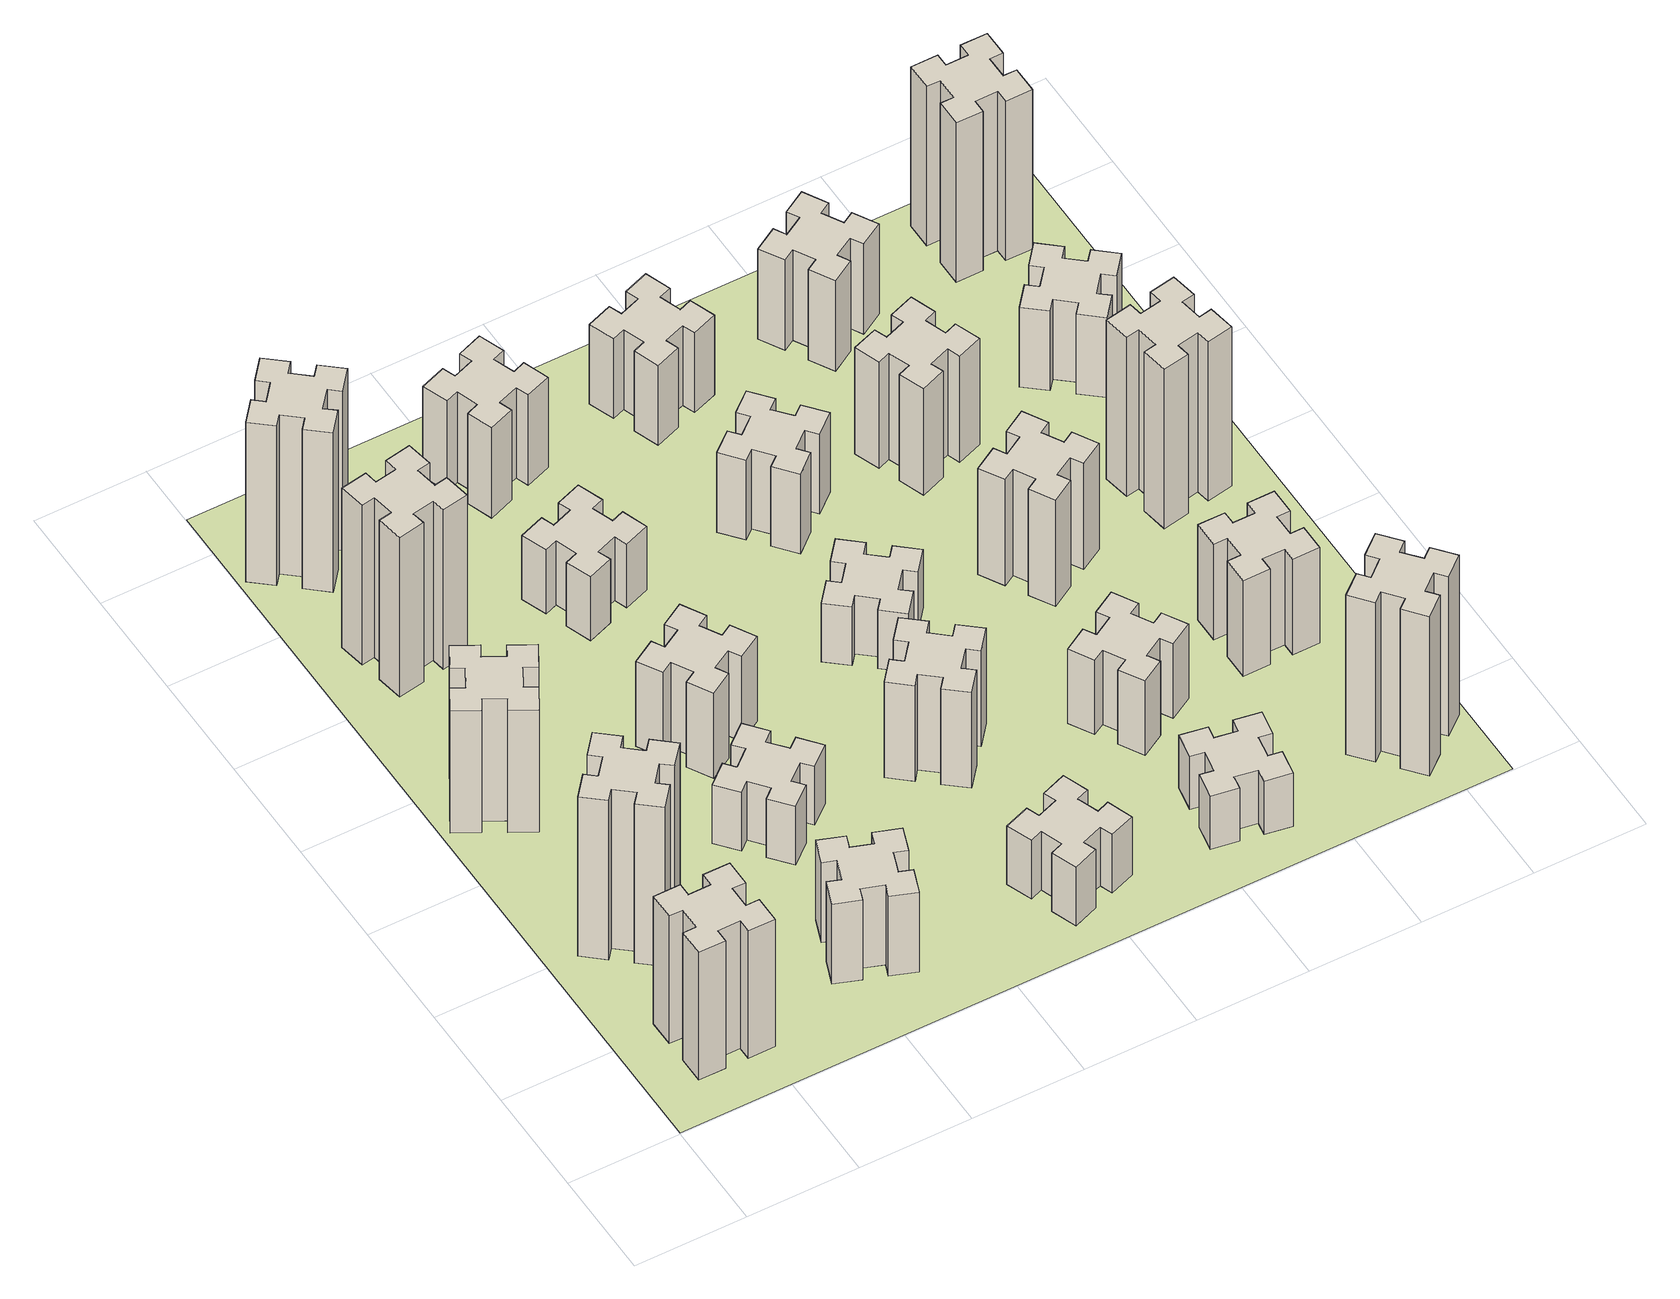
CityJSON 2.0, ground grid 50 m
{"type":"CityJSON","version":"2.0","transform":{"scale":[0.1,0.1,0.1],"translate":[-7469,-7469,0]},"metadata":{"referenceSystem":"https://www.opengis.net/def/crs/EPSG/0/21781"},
"CityObjects":{
"building1":{"type":"Building","attributes":{"class":"1000","function":"1000","usage":"1000","yearOfConstruction":2016,"roofType":"1000","measuredHeight":72,"storeysAboveGround":30,"storeysBelowGround":0},"geometry":[{"type":"Solid","lod":"1","boundaries":[[[[0,1,2,3,4,5,6,7,8,9,10,11,12,13,14,15,16,17,18,19]],[[17,16,20,21]],[[16,15,22,20]],[[15,14,23,22]],[[14,13,24,23]],[[13,12,25,24]],[[12,11,26,25]],[[11,10,27,26]],[[10,9,28,27]],[[9,8,29,28]],[[8,7,30,29]],[[7,6,31,30]],[[6,5,32,31]],[[5,4,33,32]],[[4,3,34,33]],[[3,2,35,34]],[[2,1,36,35]],[[1,0,37,36]],[[0,19,38,37]],[[19,18,39,38]],[[18,17,21,39]],[[24,25,26,27,28,29,30,31,32,33,34,35,36,37,38,39,21,20,22,23]]]]}]},
"building2":{"type":"Building","attributes":{"class":"1000","function":"1000","usage":"1000","yearOfConstruction":2016,"roofType":"1000","measuredHeight":90,"storeysAboveGround":30,"storeysBelowGround":0},"geometry":[{"type":"Solid","lod":"1","boundaries":[[[[40,41,42,43,44,45,46,47,48,49,50,51,52,53,54,55,56,57,58,59]],[[57,56,60,61]],[[56,55,62,60]],[[55,54,63,62]],[[54,53,64,63]],[[53,52,65,64]],[[52,51,66,65]],[[51,50,67,66]],[[50,49,68,67]],[[49,48,69,68]],[[48,47,70,69]],[[47,46,71,70]],[[46,45,72,71]],[[45,44,73,72]],[[44,43,74,73]],[[43,42,75,74]],[[42,41,76,75]],[[41,40,77,76]],[[40,59,78,77]],[[59,58,79,78]],[[58,57,61,79]],[[64,65,66,67,68,69,70,71,72,73,74,75,76,77,78,79,61,60,62,63]]]]}]},
"building3":{"type":"Building","attributes":{"class":"1000","function":"1000","usage":"1000","yearOfConstruction":2016,"roofType":"1000","measuredHeight":69,"storeysAboveGround":30,"storeysBelowGround":0},"geometry":[{"type":"Solid","lod":"1","boundaries":[[[[80,81,82,83,84,85,86,87,88,89,90,91,92,93,94,95,96,97,98,99]],[[97,96,100,101]],[[96,95,102,100]],[[95,94,103,102]],[[94,93,104,103]],[[93,92,105,104]],[[92,91,106,105]],[[91,90,107,106]],[[90,89,108,107]],[[89,88,109,108]],[[88,87,110,109]],[[87,86,111,110]],[[86,85,112,111]],[[85,84,113,112]],[[84,83,114,113]],[[83,82,115,114]],[[82,81,116,115]],[[81,80,117,116]],[[80,99,118,117]],[[99,98,119,118]],[[98,97,101,119]],[[104,105,106,107,108,109,110,111,112,113,114,115,116,117,118,119,101,100,102,103]]]]}]},
"building4":{"type":"Building","attributes":{"class":"1000","function":"1000","usage":"1000","yearOfConstruction":2016,"roofType":"1000","measuredHeight":90,"storeysAboveGround":30,"storeysBelowGround":0},"geometry":[{"type":"Solid","lod":"1","boundaries":[[[[120,121,122,123,124,125,126,127,128,129,130,131,132,133,134,135,136,137,138,139]],[[137,136,140,141]],[[136,135,142,140]],[[135,134,143,142]],[[134,133,144,143]],[[133,132,145,144]],[[132,131,146,145]],[[131,130,147,146]],[[130,129,148,147]],[[129,128,149,148]],[[128,127,150,149]],[[127,126,151,150]],[[126,125,152,151]],[[125,124,153,152]],[[124,123,154,153]],[[123,122,155,154]],[[122,121,156,155]],[[121,120,157,156]],[[120,139,158,157]],[[139,138,159,158]],[[138,137,141,159]],[[144,145,146,147,148,149,150,151,152,153,154,155,156,157,158,159,141,140,142,143]]]]}]},
"building5":{"type":"Building","attributes":{"class":"1000","function":"1000","usage":"1000","yearOfConstruction":2016,"roofType":"1000","measuredHeight":45,"storeysAboveGround":30,"storeysBelowGround":0},"geometry":[{"type":"Solid","lod":"1","boundaries":[[[[160,161,162,163,164,165,166,167,168,169,170,171,172,173,174,175,176,177,178,179]],[[177,176,180,181]],[[176,175,182,180]],[[175,174,183,182]],[[174,173,184,183]],[[173,172,185,184]],[[172,171,186,185]],[[171,170,187,186]],[[170,169,188,187]],[[169,168,189,188]],[[168,167,190,189]],[[167,166,191,190]],[[166,165,192,191]],[[165,164,193,192]],[[164,163,194,193]],[[163,162,195,194]],[[162,161,196,195]],[[161,160,197,196]],[[160,179,198,197]],[[179,178,199,198]],[[178,177,181,199]],[[184,185,186,187,188,189,190,191,192,193,194,195,196,197,198,199,181,180,182,183]]]]}]},
"building6":{"type":"Building","attributes":{"class":"1000","function":"1000","usage":"1000","yearOfConstruction":2016,"roofType":"1000","measuredHeight":90,"storeysAboveGround":30,"storeysBelowGround":0},"geometry":[{"type":"Solid","lod":"1","boundaries":[[[[200,201,202,203,204,205,206,207,208,209,210,211,212,213,214,215,216,217,218,219]],[[217,216,220,221]],[[216,215,222,220]],[[215,214,223,222]],[[214,213,224,223]],[[213,212,225,224]],[[212,211,226,225]],[[211,210,227,226]],[[210,209,228,227]],[[209,208,229,228]],[[208,207,230,229]],[[207,206,231,230]],[[206,205,232,231]],[[205,204,233,232]],[[204,203,234,233]],[[203,202,235,234]],[[202,201,236,235]],[[201,200,237,236]],[[200,219,238,237]],[[219,218,239,238]],[[218,217,221,239]],[[224,225,226,227,228,229,230,231,232,233,234,235,236,237,238,239,221,220,222,223]]]]}]},
"building7":{"type":"Building","attributes":{"class":"1000","function":"1000","usage":"1000","yearOfConstruction":2016,"roofType":"1000","measuredHeight":33,"storeysAboveGround":30,"storeysBelowGround":0},"geometry":[{"type":"Solid","lod":"1","boundaries":[[[[240,241,242,243,244,245,246,247,248,249,250,251,252,253,254,255,256,257,258,259]],[[257,256,260,261]],[[256,255,262,260]],[[255,254,263,262]],[[254,253,264,263]],[[253,252,265,264]],[[252,251,266,265]],[[251,250,267,266]],[[250,249,268,267]],[[249,248,269,268]],[[248,247,270,269]],[[247,246,271,270]],[[246,245,272,271]],[[245,244,273,272]],[[244,243,274,273]],[[243,242,275,274]],[[242,241,276,275]],[[241,240,277,276]],[[240,259,278,277]],[[259,258,279,278]],[[258,257,261,279]],[[264,265,266,267,268,269,270,271,272,273,274,275,276,277,278,279,261,260,262,263]]]]}]},
"building8":{"type":"Building","attributes":{"class":"1000","function":"1000","usage":"1000","yearOfConstruction":2016,"roofType":"1000","measuredHeight":48,"storeysAboveGround":30,"storeysBelowGround":0},"geometry":[{"type":"Solid","lod":"1","boundaries":[[[[280,281,282,283,284,285,286,287,288,289,290,291,292,293,294,295,296,297,298,299]],[[297,296,300,301]],[[296,295,302,300]],[[295,294,303,302]],[[294,293,304,303]],[[293,292,305,304]],[[292,291,306,305]],[[291,290,307,306]],[[290,289,308,307]],[[289,288,309,308]],[[288,287,310,309]],[[287,286,311,310]],[[286,285,312,311]],[[285,284,313,312]],[[284,283,314,313]],[[283,282,315,314]],[[282,281,316,315]],[[281,280,317,316]],[[280,299,318,317]],[[299,298,319,318]],[[298,297,301,319]],[[304,305,306,307,308,309,310,311,312,313,314,315,316,317,318,319,301,300,302,303]]]]}]},
"building9":{"type":"Building","attributes":{"class":"1000","function":"1000","usage":"1000","yearOfConstruction":2016,"roofType":"1000","measuredHeight":36,"storeysAboveGround":30,"storeysBelowGround":0},"geometry":[{"type":"Solid","lod":"1","boundaries":[[[[320,321,322,323,324,325,326,327,328,329,330,331,332,333,334,335,336,337,338,339]],[[337,336,340,341]],[[336,335,342,340]],[[335,334,343,342]],[[334,333,344,343]],[[333,332,345,344]],[[332,331,346,345]],[[331,330,347,346]],[[330,329,348,347]],[[329,328,349,348]],[[328,327,350,349]],[[327,326,351,350]],[[326,325,352,351]],[[325,324,353,352]],[[324,323,354,353]],[[323,322,355,354]],[[322,321,356,355]],[[321,320,357,356]],[[320,339,358,357]],[[339,338,359,358]],[[338,337,341,359]],[[344,345,346,347,348,349,350,351,352,353,354,355,356,357,358,359,341,340,342,343]]]]}]},
"building10":{"type":"Building","attributes":{"class":"1000","function":"1000","usage":"1000","yearOfConstruction":2016,"roofType":"1000","measuredHeight":33,"storeysAboveGround":30,"storeysBelowGround":0},"geometry":[{"type":"Solid","lod":"1","boundaries":[[[[360,361,362,363,364,365,366,367,368,369,370,371,372,373,374,375,376,377,378,379]],[[377,376,380,381]],[[376,375,382,380]],[[375,374,383,382]],[[374,373,384,383]],[[373,372,385,384]],[[372,371,386,385]],[[371,370,387,386]],[[370,369,388,387]],[[369,368,389,388]],[[368,367,390,389]],[[367,366,391,390]],[[366,365,392,391]],[[365,364,393,392]],[[364,363,394,393]],[[363,362,395,394]],[[362,361,396,395]],[[361,360,397,396]],[[360,379,398,397]],[[379,378,399,398]],[[378,377,381,399]],[[384,385,386,387,388,389,390,391,392,393,394,395,396,397,398,399,381,380,382,383]]]]}]},
"building11":{"type":"Building","attributes":{"class":"1000","function":"1000","usage":"1000","yearOfConstruction":2016,"roofType":"1000","measuredHeight":51,"storeysAboveGround":30,"storeysBelowGround":0},"geometry":[{"type":"Solid","lod":"1","boundaries":[[[[400,401,402,403,404,405,406,407,408,409,410,411,412,413,414,415,416,417,418,419]],[[417,416,420,421]],[[416,415,422,420]],[[415,414,423,422]],[[414,413,424,423]],[[413,412,425,424]],[[412,411,426,425]],[[411,410,427,426]],[[410,409,428,427]],[[409,408,429,428]],[[408,407,430,429]],[[407,406,431,430]],[[406,405,432,431]],[[405,404,433,432]],[[404,403,434,433]],[[403,402,435,434]],[[402,401,436,435]],[[401,400,437,436]],[[400,419,438,437]],[[419,418,439,438]],[[418,417,421,439]],[[424,425,426,427,428,429,430,431,432,433,434,435,436,437,438,439,421,420,422,423]]]]}]},
"building12":{"type":"Building","attributes":{"class":"1000","function":"1000","usage":"1000","yearOfConstruction":2016,"roofType":"1000","measuredHeight":54,"storeysAboveGround":30,"storeysBelowGround":0},"geometry":[{"type":"Solid","lod":"1","boundaries":[[[[440,441,442,443,444,445,446,447,448,449,450,451,452,453,454,455,456,457,458,459]],[[457,456,460,461]],[[456,455,462,460]],[[455,454,463,462]],[[454,453,464,463]],[[453,452,465,464]],[[452,451,466,465]],[[451,450,467,466]],[[450,449,468,467]],[[449,448,469,468]],[[448,447,470,469]],[[447,446,471,470]],[[446,445,472,471]],[[445,444,473,472]],[[444,443,474,473]],[[443,442,475,474]],[[442,441,476,475]],[[441,440,477,476]],[[440,459,478,477]],[[459,458,479,478]],[[458,457,461,479]],[[464,465,466,467,468,469,470,471,472,473,474,475,476,477,478,479,461,460,462,463]]]]}]},
"building13":{"type":"Building","attributes":{"class":"1000","function":"1000","usage":"1000","yearOfConstruction":2016,"roofType":"1000","measuredHeight":33,"storeysAboveGround":30,"storeysBelowGround":0},"geometry":[{"type":"Solid","lod":"1","boundaries":[[[[480,481,482,483,484,485,486,487,488,489,490,491,492,493,494,495,496,497,498,499]],[[497,496,500,501]],[[496,495,502,500]],[[495,494,503,502]],[[494,493,504,503]],[[493,492,505,504]],[[492,491,506,505]],[[491,490,507,506]],[[490,489,508,507]],[[489,488,509,508]],[[488,487,510,509]],[[487,486,511,510]],[[486,485,512,511]],[[485,484,513,512]],[[484,483,514,513]],[[483,482,515,514]],[[482,481,516,515]],[[481,480,517,516]],[[480,499,518,517]],[[499,498,519,518]],[[498,497,501,519]],[[504,505,506,507,508,509,510,511,512,513,514,515,516,517,518,519,501,500,502,503]]]]}]},
"building14":{"type":"Building","attributes":{"class":"1000","function":"1000","usage":"1000","yearOfConstruction":2016,"roofType":"1000","measuredHeight":45,"storeysAboveGround":30,"storeysBelowGround":0},"geometry":[{"type":"Solid","lod":"1","boundaries":[[[[520,521,522,523,524,525,526,527,528,529,530,531,532,533,534,535,536,537,538,539]],[[537,536,540,541]],[[536,535,542,540]],[[535,534,543,542]],[[534,533,544,543]],[[533,532,545,544]],[[532,531,546,545]],[[531,530,547,546]],[[530,529,548,547]],[[529,528,549,548]],[[528,527,550,549]],[[527,526,551,550]],[[526,525,552,551]],[[525,524,553,552]],[[524,523,554,553]],[[523,522,555,554]],[[522,521,556,555]],[[521,520,557,556]],[[520,539,558,557]],[[539,538,559,558]],[[538,537,541,559]],[[544,545,546,547,548,549,550,551,552,553,554,555,556,557,558,559,541,540,542,543]]]]}]},
"building15":{"type":"Building","attributes":{"class":"1000","function":"1000","usage":"1000","yearOfConstruction":2016,"roofType":"1000","measuredHeight":30,"storeysAboveGround":30,"storeysBelowGround":0},"geometry":[{"type":"Solid","lod":"1","boundaries":[[[[560,561,562,563,564,565,566,567,568,569,570,571,572,573,574,575,576,577,578,579]],[[577,576,580,581]],[[576,575,582,580]],[[575,574,583,582]],[[574,573,584,583]],[[573,572,585,584]],[[572,571,586,585]],[[571,570,587,586]],[[570,569,588,587]],[[569,568,589,588]],[[568,567,590,589]],[[567,566,591,590]],[[566,565,592,591]],[[565,564,593,592]],[[564,563,594,593]],[[563,562,595,594]],[[562,561,596,595]],[[561,560,597,596]],[[560,579,598,597]],[[579,578,599,598]],[[578,577,581,599]],[[584,585,586,587,588,589,590,591,592,593,594,595,596,597,598,599,581,580,582,583]]]]}]},
"building16":{"type":"Building","attributes":{"class":"1000","function":"1000","usage":"1000","yearOfConstruction":2016,"roofType":"1000","measuredHeight":45,"storeysAboveGround":30,"storeysBelowGround":0},"geometry":[{"type":"Solid","lod":"1","boundaries":[[[[600,601,602,603,604,605,606,607,608,609,610,611,612,613,614,615,616,617,618,619]],[[617,616,620,621]],[[616,615,622,620]],[[615,614,623,622]],[[614,613,624,623]],[[613,612,625,624]],[[612,611,626,625]],[[611,610,627,626]],[[610,609,628,627]],[[609,608,629,628]],[[608,607,630,629]],[[607,606,631,630]],[[606,605,632,631]],[[605,604,633,632]],[[604,603,634,633]],[[603,602,635,634]],[[602,601,636,635]],[[601,600,637,636]],[[600,619,638,637]],[[619,618,639,638]],[[618,617,621,639]],[[624,625,626,627,628,629,630,631,632,633,634,635,636,637,638,639,621,620,622,623]]]]}]},
"building17":{"type":"Building","attributes":{"class":"1000","function":"1000","usage":"1000","yearOfConstruction":2016,"roofType":"1000","measuredHeight":42,"storeysAboveGround":30,"storeysBelowGround":0},"geometry":[{"type":"Solid","lod":"1","boundaries":[[[[640,641,642,643,644,645,646,647,648,649,650,651,652,653,654,655,656,657,658,659]],[[657,656,660,661]],[[656,655,662,660]],[[655,654,663,662]],[[654,653,664,663]],[[653,652,665,664]],[[652,651,666,665]],[[651,650,667,666]],[[650,649,668,667]],[[649,648,669,668]],[[648,647,670,669]],[[647,646,671,670]],[[646,645,672,671]],[[645,644,673,672]],[[644,643,674,673]],[[643,642,675,674]],[[642,641,676,675]],[[641,640,677,676]],[[640,659,678,677]],[[659,658,679,678]],[[658,657,661,679]],[[664,665,666,667,668,669,670,671,672,673,674,675,676,677,678,679,661,660,662,663]]]]}]},
"building18":{"type":"Building","attributes":{"class":"1000","function":"1000","usage":"1000","yearOfConstruction":2016,"roofType":"1000","measuredHeight":60,"storeysAboveGround":30,"storeysBelowGround":0},"geometry":[{"type":"Solid","lod":"1","boundaries":[[[[680,681,682,683,684,685,686,687,688,689,690,691,692,693,694,695,696,697,698,699]],[[697,696,700,701]],[[696,695,702,700]],[[695,694,703,702]],[[694,693,704,703]],[[693,692,705,704]],[[692,691,706,705]],[[691,690,707,706]],[[690,689,708,707]],[[689,688,709,708]],[[688,687,710,709]],[[687,686,711,710]],[[686,685,712,711]],[[685,684,713,712]],[[684,683,714,713]],[[683,682,715,714]],[[682,681,716,715]],[[681,680,717,716]],[[680,699,718,717]],[[699,698,719,718]],[[698,697,701,719]],[[704,705,706,707,708,709,710,711,712,713,714,715,716,717,718,719,701,700,702,703]]]]}]},
"building19":{"type":"Building","attributes":{"class":"1000","function":"1000","usage":"1000","yearOfConstruction":2016,"roofType":"1000","measuredHeight":60,"storeysAboveGround":30,"storeysBelowGround":0},"geometry":[{"type":"Solid","lod":"1","boundaries":[[[[720,721,722,723,724,725,726,727,728,729,730,731,732,733,734,735,736,737,738,739]],[[737,736,740,741]],[[736,735,742,740]],[[735,734,743,742]],[[734,733,744,743]],[[733,732,745,744]],[[732,731,746,745]],[[731,730,747,746]],[[730,729,748,747]],[[729,728,749,748]],[[728,727,750,749]],[[727,726,751,750]],[[726,725,752,751]],[[725,724,753,752]],[[724,723,754,753]],[[723,722,755,754]],[[722,721,756,755]],[[721,720,757,756]],[[720,739,758,757]],[[739,738,759,758]],[[738,737,741,759]],[[744,745,746,747,748,749,750,751,752,753,754,755,756,757,758,759,741,740,742,743]]]]}]},
"building20":{"type":"Building","attributes":{"class":"1000","function":"1000","usage":"1000","yearOfConstruction":2016,"roofType":"1000","measuredHeight":90,"storeysAboveGround":30,"storeysBelowGround":0},"geometry":[{"type":"Solid","lod":"1","boundaries":[[[[760,761,762,763,764,765,766,767,768,769,770,771,772,773,774,775,776,777,778,779]],[[777,776,780,781]],[[776,775,782,780]],[[775,774,783,782]],[[774,773,784,783]],[[773,772,785,784]],[[772,771,786,785]],[[771,770,787,786]],[[770,769,788,787]],[[769,768,789,788]],[[768,767,790,789]],[[767,766,791,790]],[[766,765,792,791]],[[765,764,793,792]],[[764,763,794,793]],[[763,762,795,794]],[[762,761,796,795]],[[761,760,797,796]],[[760,779,798,797]],[[779,778,799,798]],[[778,777,781,799]],[[784,785,786,787,788,789,790,791,792,793,794,795,796,797,798,799,781,780,782,783]]]]}]},
"building21":{"type":"Building","attributes":{"class":"1000","function":"1000","usage":"1000","yearOfConstruction":2016,"roofType":"1000","measuredHeight":54,"storeysAboveGround":30,"storeysBelowGround":0},"geometry":[{"type":"Solid","lod":"1","boundaries":[[[[800,801,802,803,804,805,806,807,808,809,810,811,812,813,814,815,816,817,818,819]],[[817,816,820,821]],[[816,815,822,820]],[[815,814,823,822]],[[814,813,824,823]],[[813,812,825,824]],[[812,811,826,825]],[[811,810,827,826]],[[810,809,828,827]],[[809,808,829,828]],[[808,807,830,829]],[[807,806,831,830]],[[806,805,832,831]],[[805,804,833,832]],[[804,803,834,833]],[[803,802,835,834]],[[802,801,836,835]],[[801,800,837,836]],[[800,819,838,837]],[[819,818,839,838]],[[818,817,821,839]],[[824,825,826,827,828,829,830,831,832,833,834,835,836,837,838,839,821,820,822,823]]]]}]},
"building22":{"type":"Building","attributes":{"class":"1000","function":"1000","usage":"1000","yearOfConstruction":2016,"roofType":"1000","measuredHeight":51,"storeysAboveGround":30,"storeysBelowGround":0},"geometry":[{"type":"Solid","lod":"1","boundaries":[[[[840,841,842,843,844,845,846,847,848,849,850,851,852,853,854,855,856,857,858,859]],[[857,856,860,861]],[[856,855,862,860]],[[855,854,863,862]],[[854,853,864,863]],[[853,852,865,864]],[[852,851,866,865]],[[851,850,867,866]],[[850,849,868,867]],[[849,848,869,868]],[[848,847,870,869]],[[847,846,871,870]],[[846,845,872,871]],[[845,844,873,872]],[[844,843,874,873]],[[843,842,875,874]],[[842,841,876,875]],[[841,840,877,876]],[[840,859,878,877]],[[859,858,879,878]],[[858,857,861,879]],[[864,865,866,867,868,869,870,871,872,873,874,875,876,877,878,879,861,860,862,863]]]]}]},
"building23":{"type":"Building","attributes":{"class":"1000","function":"1000","usage":"1000","yearOfConstruction":2016,"roofType":"1000","measuredHeight":90,"storeysAboveGround":30,"storeysBelowGround":0},"geometry":[{"type":"Solid","lod":"1","boundaries":[[[[880,881,882,883,884,885,886,887,888,889,890,891,892,893,894,895,896,897,898,899]],[[897,896,900,901]],[[896,895,902,900]],[[895,894,903,902]],[[894,893,904,903]],[[893,892,905,904]],[[892,891,906,905]],[[891,890,907,906]],[[890,889,908,907]],[[889,888,909,908]],[[888,887,910,909]],[[887,886,911,910]],[[886,885,912,911]],[[885,884,913,912]],[[884,883,914,913]],[[883,882,915,914]],[[882,881,916,915]],[[881,880,917,916]],[[880,899,918,917]],[[899,898,919,918]],[[898,897,901,919]],[[904,905,906,907,908,909,910,911,912,913,914,915,916,917,918,919,901,900,902,903]]]]}]},
"building24":{"type":"Building","attributes":{"class":"1000","function":"1000","usage":"1000","yearOfConstruction":2016,"roofType":"1000","measuredHeight":45,"storeysAboveGround":30,"storeysBelowGround":0},"geometry":[{"type":"Solid","lod":"1","boundaries":[[[[920,921,922,923,924,925,926,927,928,929,930,931,932,933,934,935,936,937,938,939]],[[937,936,940,941]],[[936,935,942,940]],[[935,934,943,942]],[[934,933,944,943]],[[933,932,945,944]],[[932,931,946,945]],[[931,930,947,946]],[[930,929,948,947]],[[929,928,949,948]],[[928,927,950,949]],[[927,926,951,950]],[[926,925,952,951]],[[925,924,953,952]],[[924,923,954,953]],[[923,922,955,954]],[[922,921,956,955]],[[921,920,957,956]],[[920,939,958,957]],[[939,938,959,958]],[[938,937,941,959]],[[944,945,946,947,948,949,950,951,952,953,954,955,956,957,958,959,941,940,942,943]]]]}]},
"building25":{"type":"Building","attributes":{"class":"1000","function":"1000","usage":"1000","yearOfConstruction":2016,"roofType":"1000","measuredHeight":90,"storeysAboveGround":30,"storeysBelowGround":0},"geometry":[{"type":"Solid","lod":"1","boundaries":[[[[960,961,962,963,964,965,966,967,968,969,970,971,972,973,974,975,976,977,978,979]],[[977,976,980,981]],[[976,975,982,980]],[[975,974,983,982]],[[974,973,984,983]],[[973,972,985,984]],[[972,971,986,985]],[[971,970,987,986]],[[970,969,988,987]],[[969,968,989,988]],[[968,967,990,989]],[[967,966,991,990]],[[966,965,992,991]],[[965,964,993,992]],[[964,963,994,993]],[[963,962,995,994]],[[962,961,996,995]],[[961,960,997,996]],[[960,979,998,997]],[[979,978,999,998]],[[978,977,981,999]],[[984,985,986,987,988,989,990,991,992,993,994,995,996,997,998,999,981,980,982,983]]]]}]},
"landuse1":{"type":"LandUse","attributes":{"name":"plot1","function":"1010"},"geometry":[{"type":"MultiSurface","lod":"1","boundaries":[[[1000,1001,1002,1003]]]}]}
},
"vertices":[
[325,265,0],[425,265,0],[425,205,0],[545,205,0],[545,325,0],[485,325,0],[485,425,0],[545,425,0],[545,545,0],[425,545,0],[425,485,0],[325,485,0],[325,545,0],[205,545,0],[205,425,0],[265,425,0],[265,325,0],[205,325,0],[205,205,0],[325,205,0],[265,325,720],[205,325,720],[265,425,720],[205,425,720],[205,545,720],[325,545,720],[325,485,720],[425,485,720],[425,545,720],[545,545,720],[545,425,720],[485,425,720],[485,325,720],[545,325,720],[545,205,720],[425,205,720],[425,265,720],[325,265,720],[325,205,720],[205,205,720],
[484,1067,0],[408,1132,0],[446,1178,0],[354,1255,0],[277,1163,0],[323,1124,0],[259,1048,0],[213,1086,0],[136,994,0],[228,917,0],[266,963,0],[343,899,0],[304,853,0],[396,776,0],[473,868,0],[427,906,0],[492,983,0],[538,944,0],[615,1036,0],[523,1113,0],[492,983,900],[538,944,900],[427,906,900],[473,868,900],[396,776,900],[304,853,900],[343,899,900],[266,963,900],[228,917,900],[136,994,900],[213,1086,900],[259,1048,900],[323,1124,900],[277,1163,900],[354,1255,900],[446,1178,900],[408,1132,900],[484,1067,900],[523,1113,900],[615,1036,900],
[374,1926,0],[287,1976,0],[317,2028,0],[213,2088,0],[153,1984,0],[205,1954,0],[155,1867,0],[103,1897,0],[43,1793,0],[147,1733,0],[177,1785,0],[264,1735,0],[234,1683,0],[338,1623,0],[398,1727,0],[346,1757,0],[396,1844,0],[448,1814,0],[508,1918,0],[404,1978,0],[396,1844,690],[448,1814,690],[346,1757,690],[398,1727,690],[338,1623,690],[234,1683,690],[264,1735,690],[177,1785,690],[147,1733,690],[43,1793,690],[103,1897,690],[155,1867,690],[205,1954,690],[153,1984,690],[213,2088,690],[317,2028,690],[287,1976,690],[374,1926,690],[404,1978,690],[508,1918,690],
[405,2812,0],[307,2795,0],[297,2854,0],[178,2833,0],[199,2715,0],[258,2725,0],[276,2627,0],[217,2617,0],[237,2498,0],[356,2519,0],[345,2578,0],[444,2596,0],[454,2537,0],[572,2557,0],[551,2676,0],[492,2665,0],[475,2764,0],[534,2774,0],[513,2892,0],[395,2871,0],[475,2764,900],[534,2774,900],[492,2665,900],[551,2676,900],[572,2557,900],[454,2537,900],[444,2596,900],[345,2578,900],[356,2519,900],[237,2498,900],[217,2617,900],[276,2627,900],[258,2725,900],[199,2715,900],[178,2833,900],[297,2854,900],[307,2795,900],[405,2812,900],[395,2871,900],[513,2892,900],
[1202,391,0],[1236,485,0],[1292,464,0],[1333,577,0],[1220,618,0],[1200,562,0],[1106,596,0],[1127,652,0],[1014,693,0],[973,580,0],[1029,560,0],[995,466,0],[939,487,0],[897,374,0],[1010,333,0],[1031,389,0],[1125,355,0],[1104,299,0],[1217,257,0],[1258,370,0],[1125,355,450],[1104,299,450],[1031,389,450],[1010,333,450],[897,374,450],[939,487,450],[995,466,450],[1029,560,450],[973,580,450],[1014,693,450],[1127,652,450],[1106,596,450],[1200,562,450],[1220,618,450],[1333,577,450],[1292,464,450],[1236,485,450],[1202,391,450],[1258,370,450],[1217,257,450],
[384,3387,0],[308,3452,0],[346,3498,0],[254,3575,0],[177,3483,0],[223,3444,0],[159,3368,0],[113,3406,0],[36,3314,0],[128,3237,0],[166,3283,0],[243,3219,0],[204,3173,0],[296,3096,0],[373,3188,0],[327,3226,0],[392,3303,0],[438,3264,0],[515,3356,0],[423,3433,0],[392,3303,900],[438,3264,900],[327,3226,900],[373,3188,900],[296,3096,900],[204,3173,900],[243,3219,900],[166,3283,900],[128,3237,900],[36,3314,900],[113,3406,900],[159,3368,900],[223,3444,900],[177,3483,900],[254,3575,900],[346,3498,900],[308,3452,900],[384,3387,900],[423,3433,900],[515,3356,900],
[1083,1332,0],[1006,1267,0],[968,1313,0],[876,1236,0],[953,1144,0],[999,1183,0],[1063,1106,0],[1017,1068,0],[1094,976,0],[1186,1053,0],[1148,1099,0],[1224,1163,0],[1263,1117,0],[1355,1194,0],[1278,1286,0],[1232,1248,0],[1167,1324,0],[1213,1363,0],[1136,1455,0],[1044,1378,0],[1167,1324,330],[1213,1363,330],[1232,1248,330],[1278,1286,330],[1355,1194,330],[1263,1117,330],[1224,1163,330],[1148,1099,330],[1186,1053,330],[1094,976,330],[1017,1068,330],[1063,1106,330],[999,1183,330],[953,1144,330],[876,1236,330],[968,1313,330],[1006,1267,330],[1083,1332,330],[1044,1378,330],[1136,1455,330],
[995,1744,0],[1045,1657,0],[993,1627,0],[1053,1523,0],[1157,1583,0],[1127,1635,0],[1214,1685,0],[1244,1633,0],[1348,1693,0],[1288,1797,0],[1236,1767,0],[1186,1854,0],[1238,1884,0],[1178,1988,0],[1074,1928,0],[1104,1876,0],[1017,1826,0],[987,1878,0],[883,1818,0],[943,1714,0],[1017,1826,480],[987,1878,480],[1104,1876,480],[1074,1928,480],[1178,1988,480],[1238,1884,480],[1186,1854,480],[1236,1767,480],[1288,1797,480],[1348,1693,480],[1244,1633,480],[1214,1685,480],[1127,1635,480],[1157,1583,480],[1053,1523,480],[993,1627,480],[1045,1657,480],[995,1744,480],[943,1714,480],[883,1818,480],
[1125,2716,0],[1031,2682,0],[1010,2738,0],[897,2697,0],[939,2584,0],[995,2605,0],[1029,2511,0],[973,2490,0],[1014,2377,0],[1127,2419,0],[1106,2475,0],[1200,2509,0],[1220,2453,0],[1333,2494,0],[1292,2607,0],[1236,2586,0],[1202,2680,0],[1258,2700,0],[1217,2813,0],[1104,2772,0],[1202,2680,360],[1258,2700,360],[1236,2586,360],[1292,2607,360],[1333,2494,360],[1220,2453,360],[1200,2509,360],[1106,2475,360],[1127,2419,360],[1014,2377,360],[973,2490,360],[1029,2511,360],[995,2605,360],[939,2584,360],[897,2697,360],[1010,2738,360],[1031,2682,360],[1125,2716,360],[1104,2772,360],[1217,2813,360],
[1965,496,0],[1871,462,0],[1850,518,0],[1737,477,0],[1779,364,0],[1835,385,0],[1869,291,0],[1813,270,0],[1854,157,0],[1967,199,0],[1946,255,0],[2040,289,0],[2060,233,0],[2173,274,0],[2132,387,0],[2076,366,0],[2042,460,0],[2098,480,0],[2057,593,0],[1944,552,0],[2042,460,330],[2098,480,330],[2076,366,330],[2132,387,330],[2173,274,330],[2060,233,330],[2040,289,330],[1946,255,330],[1967,199,330],[1854,157,330],[1813,270,330],[1869,291,330],[1835,385,330],[1779,364,330],[1737,477,330],[1850,518,330],[1871,462,330],[1965,496,330],[1944,552,330],[2057,593,330],
[1125,3456,0],[1031,3422,0],[1010,3478,0],[897,3437,0],[939,3324,0],[995,3345,0],[1029,3251,0],[973,3230,0],[1014,3117,0],[1127,3159,0],[1106,3215,0],[1200,3249,0],[1220,3193,0],[1333,3234,0],[1292,3347,0],[1236,3326,0],[1202,3420,0],[1258,3440,0],[1217,3553,0],[1104,3512,0],[1202,3420,510],[1258,3440,510],[1236,3326,510],[1292,3347,510],[1333,3234,510],[1220,3193,510],[1200,3249,510],[1106,3215,510],[1127,3159,510],[1014,3117,510],[973,3230,510],[1029,3251,510],[995,3345,510],[939,3324,510],[897,3437,510],[1010,3478,510],[1031,3422,510],[1125,3456,510],[1104,3512,510],[1217,3553,510],
[1907,1106,0],[1972,1183,0],[2018,1144,0],[2095,1236,0],[2003,1313,0],[1964,1267,0],[1888,1332,0],[1926,1378,0],[1834,1455,0],[1757,1363,0],[1803,1324,0],[1739,1248,0],[1693,1286,0],[1616,1194,0],[1708,1117,0],[1746,1163,0],[1823,1099,0],[1784,1053,0],[1876,976,0],[1953,1068,0],[1823,1099,540],[1784,1053,540],[1746,1163,540],[1708,1117,540],[1616,1194,540],[1693,1286,540],[1739,1248,540],[1803,1324,540],[1757,1363,540],[1834,1455,540],[1926,1378,540],[1888,1332,540],[1964,1267,540],[2003,1313,540],[2095,1236,540],[2018,1144,540],[1972,1183,540],[1907,1106,540],[1953,1068,540],[1876,976,540],
[2007,1746,0],[2072,1823,0],[2118,1784,0],[2195,1876,0],[2103,1953,0],[2064,1907,0],[1988,1972,0],[2026,2018,0],[1934,2095,0],[1857,2003,0],[1903,1964,0],[1839,1888,0],[1793,1926,0],[1716,1834,0],[1808,1757,0],[1846,1803,0],[1923,1739,0],[1884,1693,0],[1976,1616,0],[2053,1708,0],[1923,1739,330],[1884,1693,330],[1846,1803,330],[1808,1757,330],[1716,1834,330],[1793,1926,330],[1839,1888,330],[1903,1964,330],[1857,2003,330],[1934,2095,330],[2026,2018,330],[1988,1972,330],[2064,1907,330],[2103,1953,330],[2195,1876,330],[2118,1784,330],[2072,1823,330],[2007,1746,330],[2053,1708,330],[1976,1616,330],
[1988,2479,0],[2064,2543,0],[2103,2497,0],[2195,2574,0],[2118,2666,0],[2072,2628,0],[2007,2704,0],[2053,2743,0],[1976,2835,0],[1884,2758,0],[1923,2712,0],[1846,2647,0],[1808,2693,0],[1716,2616,0],[1793,2524,0],[1839,2563,0],[1903,2486,0],[1857,2448,0],[1934,2356,0],[2026,2433,0],[1903,2486,450],[1857,2448,450],[1839,2563,450],[1793,2524,450],[1716,2616,450],[1808,2693,450],[1846,2647,450],[1923,2712,450],[1884,2758,450],[1976,2835,450],[2053,2743,450],[2007,2704,450],[2072,2628,450],[2118,2666,450],[2195,2574,450],[2103,2497,450],[2064,2543,450],[1988,2479,450],[2026,2433,450],[1934,2356,450],
[2596,444,0],[2578,345,0],[2519,356,0],[2498,237,0],[2617,217,0],[2627,276,0],[2725,258,0],[2715,199,0],[2833,178,0],[2854,297,0],[2795,307,0],[2812,405,0],[2871,395,0],[2892,513,0],[2774,534,0],[2764,475,0],[2665,492,0],[2676,551,0],[2557,572,0],[2537,454,0],[2665,492,300],[2676,551,300],[2764,475,300],[2774,534,300],[2892,513,300],[2871,395,300],[2812,405,300],[2795,307,300],[2854,297,300],[2833,178,300],[2715,199,300],[2725,258,300],[2627,276,300],[2617,217,300],[2498,237,300],[2519,356,300],[2578,345,300],[2596,444,300],[2537,454,300],[2557,572,300],
[1865,3456,0],[1771,3422,0],[1750,3478,0],[1637,3437,0],[1679,3324,0],[1735,3345,0],[1769,3251,0],[1713,3230,0],[1754,3117,0],[1867,3159,0],[1846,3215,0],[1940,3249,0],[1960,3193,0],[2073,3234,0],[2032,3347,0],[1976,3326,0],[1942,3420,0],[1998,3440,0],[1957,3553,0],[1844,3512,0],[1942,3420,450],[1998,3440,450],[1976,3326,450],[2032,3347,450],[2073,3234,450],[1960,3193,450],[1940,3249,450],[1846,3215,450],[1867,3159,450],[1754,3117,450],[1713,3230,450],[1769,3251,450],[1735,3345,450],[1679,3324,450],[1637,3437,450],[1750,3478,450],[1771,3422,450],[1865,3456,450],[1844,3512,450],[1957,3553,450],
[2584,1136,0],[2497,1086,0],[2467,1138,0],[2363,1078,0],[2423,974,0],[2475,1004,0],[2525,917,0],[2473,887,0],[2533,783,0],[2637,843,0],[2607,895,0],[2694,945,0],[2724,893,0],[2828,953,0],[2768,1057,0],[2716,1027,0],[2666,1114,0],[2718,1144,0],[2658,1248,0],[2554,1188,0],[2666,1114,420],[2718,1144,420],[2716,1027,420],[2768,1057,420],[2828,953,420],[2724,893,420],[2694,945,420],[2607,895,420],[2637,843,420],[2533,783,420],[2473,887,420],[2525,917,420],[2475,1004,420],[2423,974,420],[2363,1078,420],[2467,1138,420],[2497,1086,420],[2584,1136,420],[2554,1188,420],[2658,1248,420],
[2816,1867,0],[2766,1954,0],[2818,1984,0],[2758,2088,0],[2654,2028,0],[2684,1976,0],[2597,1926,0],[2567,1978,0],[2463,1918,0],[2523,1814,0],[2575,1844,0],[2625,1757,0],[2573,1727,0],[2633,1623,0],[2737,1683,0],[2707,1735,0],[2794,1785,0],[2824,1733,0],[2928,1793,0],[2868,1897,0],[2794,1785,600],[2824,1733,600],[2707,1735,600],[2737,1683,600],[2633,1623,600],[2573,1727,600],[2625,1757,600],[2575,1844,600],[2523,1814,600],[2463,1918,600],[2567,1978,600],[2597,1926,600],[2684,1976,600],[2654,2028,600],[2758,2088,600],[2818,1984,600],[2766,1954,600],[2816,1867,600],[2868,1897,600],[2928,1793,600],
[2586,2475,0],[2680,2509,0],[2700,2453,0],[2813,2494,0],[2772,2607,0],[2716,2586,0],[2682,2680,0],[2738,2700,0],[2697,2813,0],[2584,2772,0],[2605,2716,0],[2511,2682,0],[2490,2738,0],[2377,2697,0],[2419,2584,0],[2475,2605,0],[2509,2511,0],[2453,2490,0],[2494,2377,0],[2607,2419,0],[2509,2511,600],[2453,2490,600],[2475,2605,600],[2419,2584,600],[2377,2697,600],[2490,2738,600],[2511,2682,600],[2605,2716,600],[2584,2772,600],[2697,2813,600],[2738,2700,600],[2682,2680,600],[2716,2586,600],[2772,2607,600],[2813,2494,600],[2700,2453,600],[2680,2509,600],[2586,2475,600],[2607,2419,600],[2494,2377,600],
[3468,259,0],[3544,323,0],[3583,277,0],[3675,354,0],[3598,446,0],[3552,408,0],[3487,484,0],[3533,523,0],[3456,615,0],[3364,538,0],[3403,492,0],[3326,427,0],[3288,473,0],[3196,396,0],[3273,304,0],[3319,343,0],[3383,266,0],[3337,228,0],[3414,136,0],[3506,213,0],[3383,266,900],[3337,228,900],[3319,343,900],[3273,304,900],[3196,396,900],[3288,473,900],[3326,427,900],[3403,492,900],[3364,538,900],[3456,615,900],[3533,523,900],[3487,484,900],[3552,408,900],[3598,446,900],[3675,354,900],[3583,277,900],[3544,323,900],[3468,259,900],[3506,213,900],[3414,136,900],
[3185,1005,0],[3285,1005,0],[3285,945,0],[3405,945,0],[3405,1065,0],[3345,1065,0],[3345,1165,0],[3405,1165,0],[3405,1285,0],[3285,1285,0],[3285,1225,0],[3185,1225,0],[3185,1285,0],[3065,1285,0],[3065,1165,0],[3125,1165,0],[3125,1065,0],[3065,1065,0],[3065,945,0],[3185,945,0],[3125,1065,540],[3065,1065,540],[3125,1165,540],[3065,1165,540],[3065,1285,540],[3185,1285,540],[3185,1225,540],[3285,1225,540],[3285,1285,540],[3405,1285,540],[3405,1165,540],[3345,1165,540],[3345,1065,540],[3405,1065,540],[3405,945,540],[3285,945,540],[3285,1005,540],[3185,1005,540],[3185,945,540],[3065,945,540],
[2716,3347,0],[2666,3434,0],[2718,3464,0],[2658,3568,0],[2554,3508,0],[2584,3456,0],[2497,3406,0],[2467,3458,0],[2363,3398,0],[2423,3294,0],[2475,3324,0],[2525,3237,0],[2473,3207,0],[2533,3103,0],[2637,3163,0],[2607,3215,0],[2694,3265,0],[2724,3213,0],[2828,3273,0],[2768,3377,0],[2694,3265,510],[2724,3213,510],[2607,3215,510],[2637,3163,510],[2533,3103,510],[2473,3207,510],[2525,3237,510],[2475,3324,510],[2423,3294,510],[2363,3398,510],[2467,3458,510],[2497,3406,510],[2584,3456,510],[2554,3508,510],[2658,3568,510],[2718,3464,510],[2666,3434,510],[2716,3347,510],[2768,3377,510],[2828,3273,510],
[3365,2072,0],[3267,2055,0],[3257,2114,0],[3138,2093,0],[3159,1975,0],[3218,1985,0],[3236,1887,0],[3177,1877,0],[3197,1758,0],[3316,1779,0],[3305,1838,0],[3404,1856,0],[3414,1797,0],[3532,1817,0],[3511,1936,0],[3452,1925,0],[3435,2024,0],[3494,2034,0],[3473,2152,0],[3355,2131,0],[3435,2024,900],[3494,2034,900],[3452,1925,900],[3511,1936,900],[3532,1817,900],[3414,1797,900],[3404,1856,900],[3305,1838,900],[3316,1779,900],[3197,1758,900],[3177,1877,900],[3236,1887,900],[3218,1985,900],[3159,1975,900],[3138,2093,900],[3257,2114,900],[3267,2055,900],[3365,2072,900],[3355,2131,900],[3473,2152,900],
[3444,2747,0],[3368,2812,0],[3406,2858,0],[3314,2935,0],[3237,2843,0],[3283,2804,0],[3219,2728,0],[3173,2766,0],[3096,2674,0],[3188,2597,0],[3226,2643,0],[3303,2579,0],[3264,2533,0],[3356,2456,0],[3433,2548,0],[3387,2586,0],[3452,2663,0],[3498,2624,0],[3575,2716,0],[3483,2793,0],[3452,2663,450],[3498,2624,450],[3387,2586,450],[3433,2548,450],[3356,2456,450],[3264,2533,450],[3303,2579,450],[3226,2643,450],[3188,2597,450],[3096,2674,450],[3173,2766,450],[3219,2728,450],[3283,2804,450],[3237,2843,450],[3314,2935,450],[3406,2858,450],[3368,2812,450],[3444,2747,450],[3483,2793,450],[3575,2716,450],
[3285,3325,0],[3385,3325,0],[3385,3265,0],[3505,3265,0],[3505,3385,0],[3445,3385,0],[3445,3485,0],[3505,3485,0],[3505,3605,0],[3385,3605,0],[3385,3545,0],[3285,3545,0],[3285,3605,0],[3165,3605,0],[3165,3485,0],[3225,3485,0],[3225,3385,0],[3165,3385,0],[3165,3265,0],[3285,3265,0],[3225,3385,900],[3165,3385,900],[3225,3485,900],[3165,3485,900],[3165,3605,900],[3285,3605,900],[3285,3545,900],[3385,3545,900],[3385,3605,900],[3505,3605,900],[3505,3485,900],[3445,3485,900],[3445,3385,900],[3505,3385,900],[3505,3265,900],[3385,3265,900],[3385,3325,900],[3285,3325,900],[3285,3265,900],[3165,3265,900],
[5,3705,0],[3705,3705,0],[3705,5,0],[5,5,0]
]}
